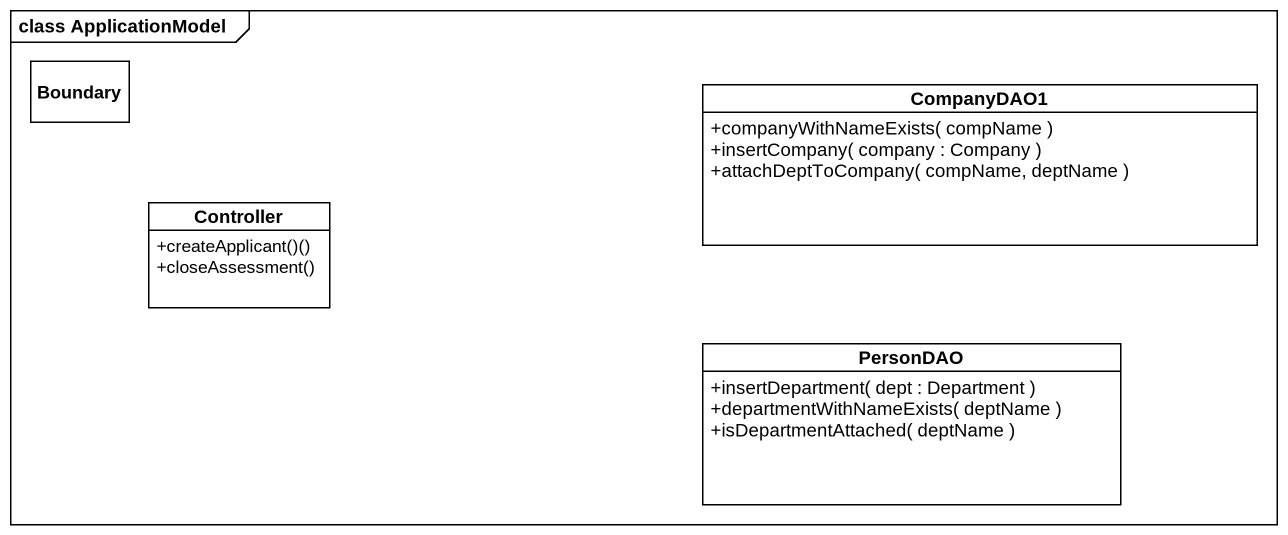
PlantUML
@startuml
mainframe class ApplicationModel
hide circle
hide empty members
skinparam classAttributeIconSize 0
class "Boundary" as Boundary_
class CompanyDAO1 {
  +companyWithNameExists( compName )
  +insertCompany( company : Company )
  +attachDeptToCompany( compName, deptName )
}
class Controller {
  +createApplicant()()
  +closeAssessment()
}
class PersonDAO {
  +insertDepartment( dept : Department )
  +departmentWithNameExists( deptName )
  +isDepartmentAttached( deptName )
}
@enduml
